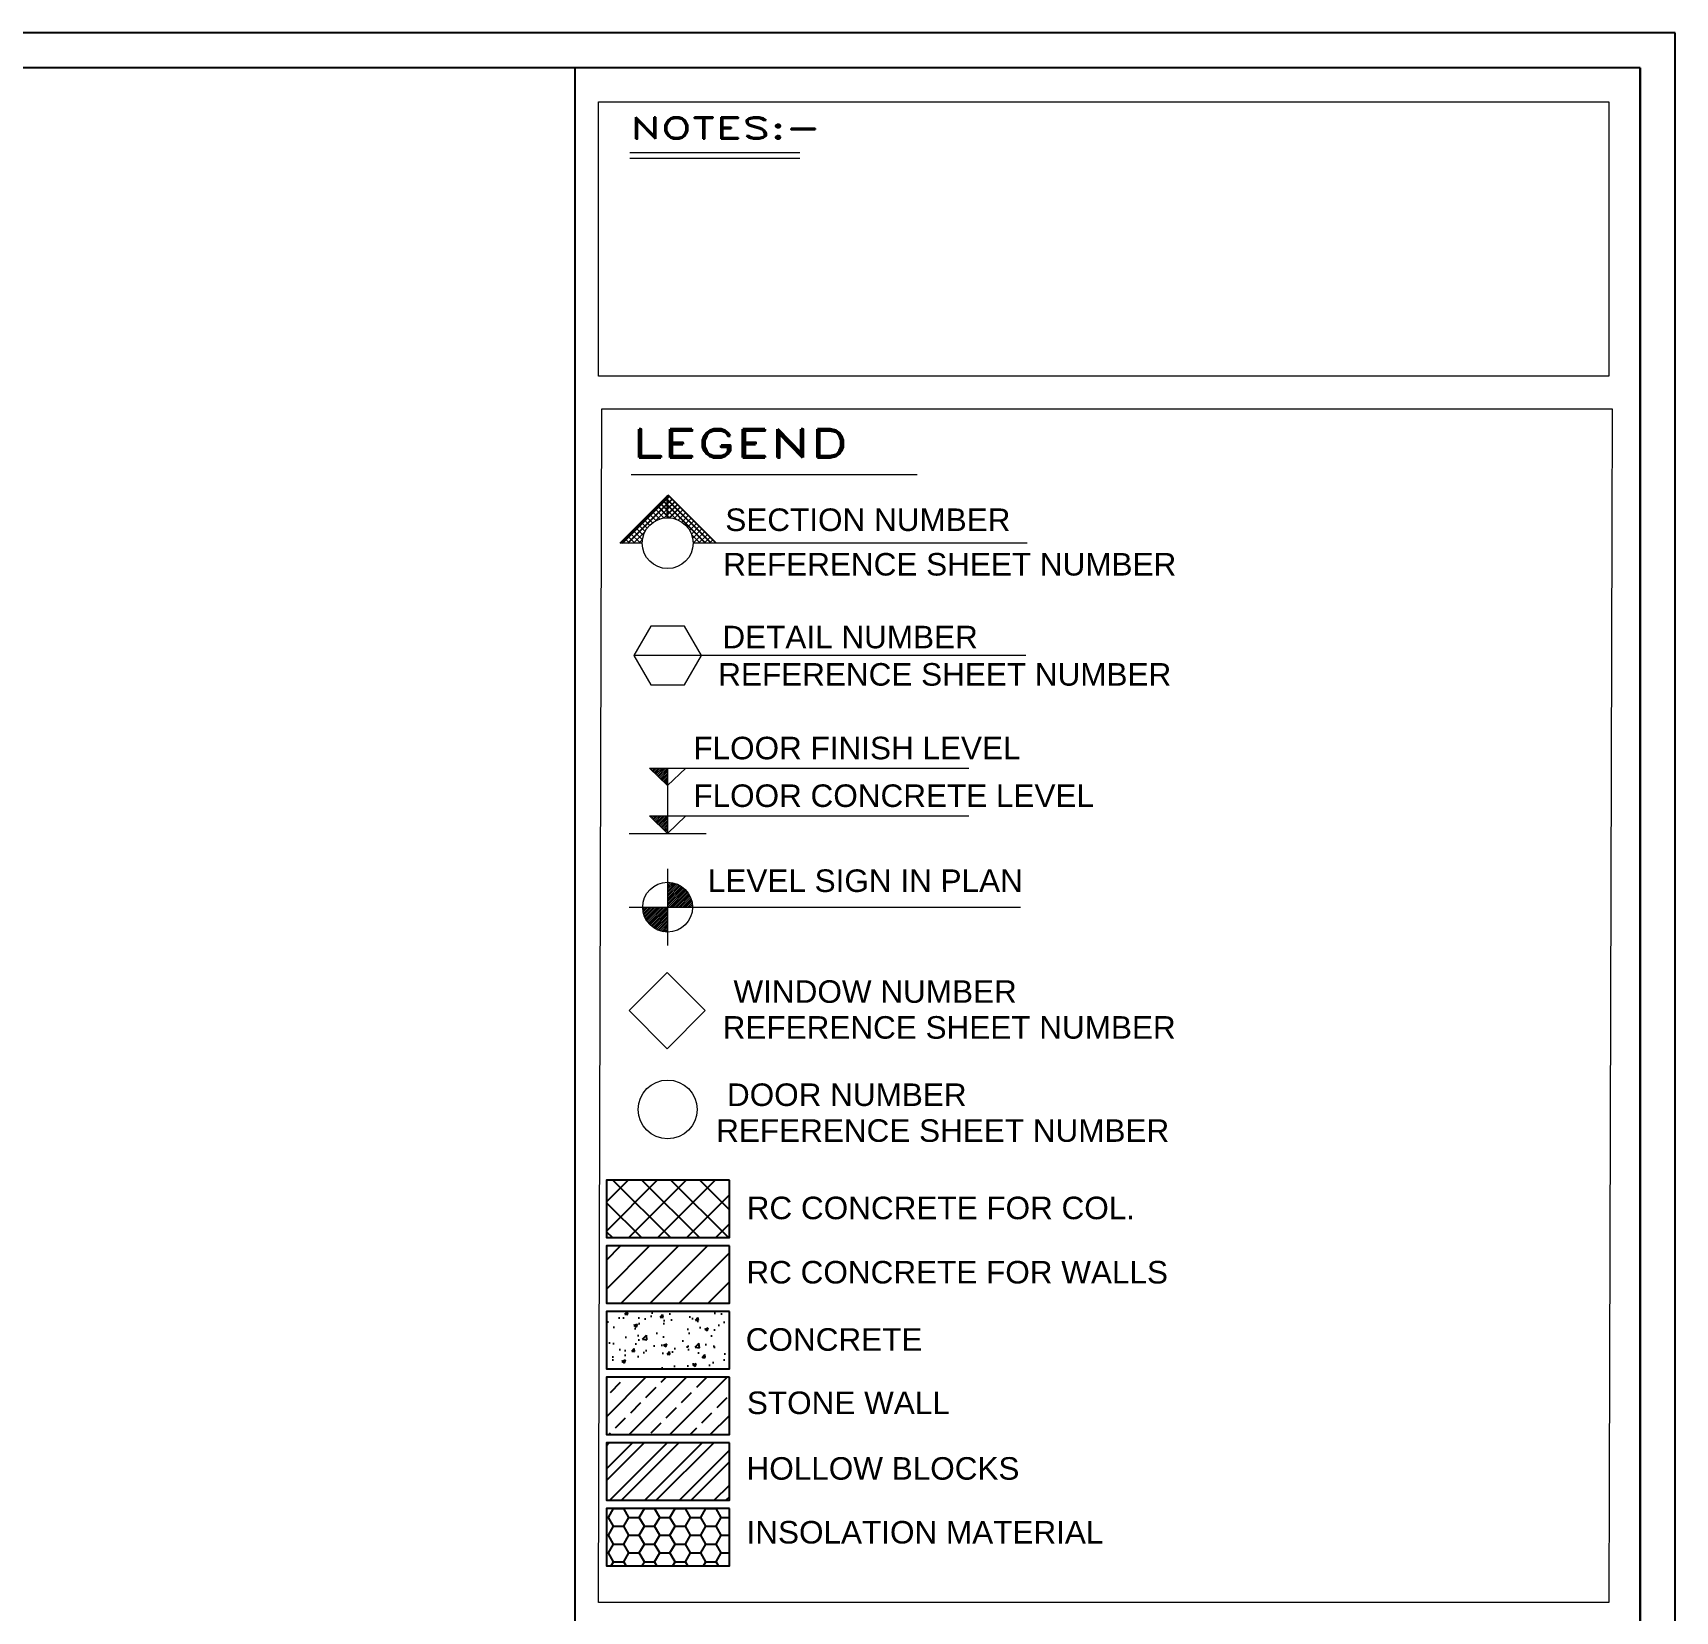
# Model space of a CAD drawing. Header units: inches. Extents: x 191440 to 383551, y 141449 to 284946.
# Drawn here: x 191811.88 to 191826.01, y 141602.7 to 141616.28 of the extents above; entities that cross this region are included whole.
import ezdxf

# ---------------------------------------------------------------- set-up
doc = ezdxf.new("R2010")
doc.units = ezdxf.units.IN
doc.header["$MEASUREMENT"] = 0
doc.layers.add('I - Outline', color=60, linetype='Continuous')
doc.styles.add('ROMANT', font='ROMAND.SHX')
doc.styles.add('STYLE7', font='swissi.ttf')

msp = doc.modelspace()

# ---------------------------------------------------------------- hatches: boundary and pattern name
at = {"layer": 'I - Outline'}
h = msp.add_hatch(dxfattribs=at)
h.set_pattern_fill('ANSI37', color=8, scale=1.411978)
h.set_pattern_definition([(45, (190914.48858, 141579.50916), (-0.124802422, 0.124802422), []), (135, (190914.48858, 141579.50916), (-0.124802422, -0.124802422), [])])
h.paths.add_polyline_path([(191817.87225, 141606.40735), (191816.81327, 141606.40735), (191816.81327, 141605.91316), (191817.87225, 141605.91316)])
h = msp.add_hatch(dxfattribs=at)
h.set_pattern_fill('ANSI31', color=8, scale=1.411978)
h.set_pattern_definition([(45, (190914.48858, 141579.50916), (-0.124802422, 0.124802422), [])])
h.paths.add_polyline_path([(191817.87225, 141605.34837), (191817.87225, 141605.84256), (191816.81327, 141605.84256), (191816.81327, 141605.34837)])
h = msp.add_hatch(dxfattribs=at)
h.set_pattern_fill('AR-CONC', color=8, scale=0.042359)
h.set_pattern_definition([(50, (190914.48858, 141579.50916), (0.30382673, -0.026581394), [0.03176951, -0.34946461]), (355, (190914.48858, 141579.50916), (-0.05877416, 0.31862367), [0.02541561, -0.27957169]), (100.451444, (190914.5139, 141579.50695), (0.24505257, 0.29204228), [0.02699993, -0.29699922]), (46.1842, (190914.4886, 141579.5939), (0.45207645, -0.07011289), [0.04765426, -0.52419691]), (96.635635, (190914.52626, 141579.58804), (0.3959167, 0.41263027), [0.04049992, -0.44549908]), (351.184164, (190914.4886, 141579.5939), (0.3959167, 0.41263027), [0.03812341, -0.41935753]), (21, (190914.53094, 141579.5727), (0.25284593, -0.17054673), [0.03176951, -0.34946461]), (326, (190914.53094, 141579.5727), (0.10306678, 0.30716882), [0.02541561, -0.27957169]), (71.451445, (190914.552, 141579.5585), (0.35591271, 0.13662209), [0.02699993, -0.29699922]), (37.5, (190914.48858, 141579.50916), (0.005150835, 0.141011662), [0, -0.27618294, 0, -0.283807623, 0, -0.28063067]), (7.5, (190914.48858, 141579.50916), (0.111434537, 0.167070224), [0, -0.161812704, 0, -0.269829038, 0, -0.10695735]), (327.5, (190914.39412, 141579.50916), (0.226123696, -0.009554096), [0, -0.105898367, 0, -0.330402904, 0, -0.438419238]), (317.5, (190914.35176, 141579.50916), (0.24703385, 0.042403816), [0, -0.137667877, 0, -0.219421416, 0, -0.3113412])])
h.paths.add_polyline_path([(191817.87225, 141605.27777), (191816.81327, 141605.27777), (191816.81327, 141604.78357), (191817.87225, 141604.78357)])
h = msp.add_hatch(dxfattribs=at)
h.set_pattern_fill('ANSI33', color=8, scale=0.988385)
h.set_pattern_definition([(45, (190914.48858, 141579.50916), (-0.17472339, 0.17472339), []), (45, (190914.6633, 141579.50916), (-0.17472339, 0.17472339), [0.123548094, -0.061774047])])
h.paths.add_polyline_path([(191817.87225, 141604.71297), (191816.81327, 141604.71297), (191816.81327, 141604.21878), (191817.87225, 141604.21878)])
h = msp.add_hatch(dxfattribs=at)
h.set_pattern_fill('ANSI32', color=8, scale=0.564791)
h.set_pattern_definition([(45, (190914.48858, 141579.50916), (-0.149762906, 0.149762906), []), (45, (190914.58843, 141579.50916), (-0.149762906, 0.149762906), [])])
h.paths.add_polyline_path([(191817.87225, 141604.14818), (191816.81327, 141604.14818), (191816.81327, 141603.65399), (191817.87225, 141603.65399)])
h = msp.add_hatch(dxfattribs=at)
h.set_pattern_fill('HONEY', color=8, scale=0.705989)
h.set_pattern_definition([(0, (190914.488584, 141579.50916), (0.132372958, 0.076425563), [0.088248639, -0.176497278]), (120, (190914.488584, 141579.50916), (-0.132372958, 0.076425563), [0.088248639, -0.176497278]), (60, (190914.488584, 141579.50916), (0, 0.152851126), [-0.176497278, 0.088248639])])
h.paths.add_polyline_path([(191817.87225, 141603.58339), (191816.81327, 141603.58339), (191816.81327, 141603.0892), (191817.87225, 141603.0892)])

# ---------------------------------------------------------------- linework, layer by layer
msp.add_lwpolyline([(191826.00873, 141616.2784), (191768.50873, 141616.2784), (191768.50873, 141576.7784), (191826.00873, 141576.7784), (191826.00873, 141616.2784)])
msp.add_lwpolyline([(191825.70873, 141615.9784), (191768.80873, 141615.9784), (191768.80873, 141577.0784), (191825.70873, 141577.0784)], close=True)
at = {"layer": 'I - Outline', "color": 7}
for p, q in [((191816.54514, 141577.0784), (191816.54574, 141615.97828)), ((191825.70873, 141615.9784), (191825.70873, 141577.0784))]:
    msp.add_line(p, q, dxfattribs=at)
at = {"layer": 'I - Outline', "color": 8, "lineweight": 0}
for p, q in [((191816.7455, 141613.32599), (191816.74574, 141615.68457)), ((191816.74574, 141615.68457), (191825.43766, 141615.68468)), ((191825.43766, 141615.68468), (191825.43742, 141613.3261)), ((191817.01513, 141615.24891), (191818.47816, 141615.24893)), ((191817.01513, 141615.20075), (191818.47816, 141615.20078)), ((191825.43742, 141613.3261), (191816.7455, 141613.32599)), ((191816.74569, 141602.77328), (191816.77384, 141613.04359)), ((191816.77384, 141613.04359), (191825.46576, 141613.04371)), ((191825.46576, 141613.04371), (191825.43761, 141602.7734)), ((191817.02506, 141612.47886), (191819.48783, 141612.4789)), ((191817.31003, 141612.10443), (191817.22872, 141612.18574)), ((191817.23987, 141612.08212), (191817.34019, 141612.18244)), ((191817.14597, 141611.98802), (191817.08849, 141612.0455)), ((191817.16381, 141612.01693), (191817.11186, 141612.06887)), ((191817.18534, 141612.04214), (191817.13523, 141612.09224)), ((191817.21043, 141612.0638), (191817.15861, 141612.11562)), ((191817.2392, 141612.08177), (191817.18198, 141612.13899)), ((191817.27209, 141612.09563), (191817.20535, 141612.16236)), ((191817.30874, 141612.10424), (191817.34019, 141612.13569)), ((191817.41444, 141612.09351), (191817.34019, 141612.16777)), ((191817.35521, 141612.106), (191817.34019, 141612.12102)), ((191817.39699, 141612.09901), (191817.47155, 141612.17357)), ((191817.43133, 141612.0866), (191817.49492, 141612.1502)), ((191817.46133, 141612.06985), (191817.5183, 141612.12682)), ((191817.48755, 141612.04933), (191817.54167, 141612.10345)), ((191817.5102, 141612.02523), (191817.56504, 141612.08008)), ((191817.52923, 141611.99752), (191817.58842, 141612.05671)), ((191816.96542, 141611.8881), (191816.94826, 141611.90526)), ((191817.01216, 141611.8881), (191816.97163, 141611.92863)), ((191817.05891, 141611.8881), (191816.995, 141611.95201)), ((191817.10566, 141611.8881), (191817.01837, 141611.97538)), ((191817.12367, 141611.91683), (191817.04175, 141611.99875)), ((191817.04586, 141611.8881), (191817.14617, 141611.98842)), ((191817.13226, 141611.95498), (191817.06512, 141612.02212)), ((191817.0926, 141611.8881), (191817.12405, 141611.91955)), ((191817.54431, 141611.96585), (191817.61179, 141612.03334)), ((191817.61986, 141611.88811), (191817.5456, 141611.96236)), ((191817.55466, 141611.92946), (191817.63516, 141612.00996)), ((191817.57311, 141611.88811), (191817.55809, 141611.90312)), ((191817.56006, 141611.88811), (191817.65854, 141611.98659)), ((191817.6068, 141611.88811), (191817.68191, 141611.96322)), ((191817.65355, 141611.88811), (191817.70528, 141611.93985)), ((191817.70029, 141611.88811), (191817.72866, 141611.91647)), ((191817.12177, 141611.8881), (191816.93109, 141611.8881)), ((191820.43245, 141611.88816), (191817.55861, 141611.88811)), ((191817.74704, 141611.88811), (191817.75203, 141611.8931)), ((191817.19435, 141611.1733), (191817.04849, 141610.92066)), ((191817.48607, 141611.1733), (191817.19435, 141611.1733)), ((191817.63193, 141610.92067), (191817.48607, 141611.1733)), ((191820.42326, 141610.92072), (191817.04849, 141610.92066)), ((191817.04849, 141610.92066), (191817.19436, 141610.66802)), ((191817.48608, 141610.66803), (191817.63193, 141610.92067)), ((191817.19436, 141610.66802), (191817.48608, 141610.66803)), ((191817.18386, 141609.95253), (191819.93229, 141609.95258)), ((191817.34023, 141609.80249), (191817.18386, 141609.95253)), ((191817.19122, 141609.94546), (191817.19828, 141609.95253)), ((191817.19917, 141609.93783), (191817.21387, 141609.95253)), ((191817.20712, 141609.9302), (191817.22945, 141609.95253)), ((191817.21508, 141609.92257), (191817.24503, 141609.95253)), ((191817.22303, 141609.91494), (191817.26061, 141609.95253)), ((191817.23098, 141609.90731), (191817.27619, 141609.95253)), ((191817.23893, 141609.89968), (191817.29177, 141609.95253)), ((191817.24688, 141609.89205), (191817.30736, 141609.95253)), ((191817.25484, 141609.88442), (191817.32294, 141609.95253)), ((191817.26279, 141609.87679), (191817.33852, 141609.95253)), ((191817.27074, 141609.86916), (191817.34023, 141609.93866)), ((191817.27869, 141609.86153), (191817.34023, 141609.92307)), ((191817.34023, 141609.95253), (191817.34024, 141609.39094)), ((191817.34023, 141609.80249), (191817.4966, 141609.95253)), ((191817.28664, 141609.8539), (191817.34023, 141609.90749)), ((191817.2946, 141609.84627), (191817.34023, 141609.89191)), ((191817.30255, 141609.83864), (191817.34023, 141609.87633)), ((191817.3105, 141609.83101), (191817.34023, 141609.86075)), ((191817.31845, 141609.82338), (191817.34023, 141609.84516)), ((191817.3264, 141609.81575), (191817.34023, 141609.82958)), ((191817.33436, 141609.80812), (191817.34023, 141609.814)), ((191817.18387, 141609.54098), (191819.9323, 141609.54103)), ((191817.34024, 141609.39094), (191817.18387, 141609.54098)), ((191817.18795, 141609.53706), (191817.19187, 141609.54098)), ((191817.1959, 141609.52943), (191817.20745, 141609.54098)), ((191817.20386, 141609.5218), (191817.22303, 141609.54098)), ((191817.21181, 141609.51417), (191817.23862, 141609.54098)), ((191817.21976, 141609.50654), (191817.2542, 141609.54098)), ((191817.22771, 141609.49891), (191817.26978, 141609.54098)), ((191817.23566, 141609.49128), (191817.28536, 141609.54098)), ((191817.24362, 141609.48365), (191817.30094, 141609.54098)), ((191817.25157, 141609.47602), (191817.31653, 141609.54098)), ((191817.25952, 141609.46839), (191817.33211, 141609.54098)), ((191817.26747, 141609.46076), (191817.34024, 141609.53353)), ((191817.27542, 141609.45313), (191817.34024, 141609.51795)), ((191817.28338, 141609.4455), (191817.34024, 141609.50236)), ((191817.34024, 141609.39094), (191817.49661, 141609.54098)), ((191817.00918, 141609.39093), (191817.6713, 141609.39094)), ((191817.29133, 141609.43787), (191817.34024, 141609.48678)), ((191817.29928, 141609.43024), (191817.34024, 141609.4712)), ((191817.30723, 141609.42261), (191817.34024, 141609.45562)), ((191817.31518, 141609.41498), (191817.34024, 141609.44004)), ((191817.32313, 141609.40735), (191817.34024, 141609.42446)), ((191817.33109, 141609.39972), (191817.34024, 141609.40887)), ((191817.33904, 141609.39209), (191817.34024, 141609.39329)), ((191817.34025, 141609.08753), (191817.34026, 141608.42541)), ((191817.34025, 141608.957), (191817.35386, 141608.97061)), ((191817.34025, 141608.94142), (191817.36806, 141608.96923)), ((191817.34025, 141608.92584), (191817.38146, 141608.96705)), ((191817.34025, 141608.91025), (191817.39415, 141608.96416)), ((191817.34025, 141608.89467), (191817.40622, 141608.96065)), ((191817.34025, 141608.87909), (191817.41772, 141608.95657)), ((191817.34025, 141608.86351), (191817.4287, 141608.95196)), ((191817.34025, 141608.84793), (191817.43919, 141608.94687)), ((191817.34025, 141608.83235), (191817.44922, 141608.94131)), ((191817.34025, 141608.81676), (191817.4588, 141608.93532)), ((191817.34025, 141608.80118), (191817.46796, 141608.9289)), ((191817.34025, 141608.7856), (191817.47671, 141608.92206)), ((191817.34025, 141608.77002), (191817.48505, 141608.91482)), ((191817.34228, 141608.75647), (191817.49299, 141608.90718)), ((191817.35787, 141608.75647), (191817.50053, 141608.89913)), ((191817.37345, 141608.75647), (191817.50766, 141608.89069)), ((191817.38903, 141608.75647), (191817.51439, 141608.88184)), ((191817.40461, 141608.75647), (191817.5207, 141608.87257)), ((191817.42019, 141608.75647), (191817.52659, 141608.86287)), ((191817.43577, 141608.75647), (191817.53202, 141608.85272)), ((191817.45136, 141608.75647), (191817.53699, 141608.84211)), ((191817.46694, 141608.75647), (191817.54147, 141608.831)), ((191817.48252, 141608.75647), (191817.5454, 141608.81936)), ((191817.4981, 141608.75647), (191817.54876, 141608.80713)), ((191817.51368, 141608.75647), (191817.55147, 141608.79426)), ((191817.00919, 141608.75646), (191820.37486, 141608.75653)), ((191817.12611, 141608.74285), (191817.13972, 141608.75646)), ((191817.12749, 141608.72865), (191817.1553, 141608.75646)), ((191817.12967, 141608.71525), (191817.17088, 141608.75646)), ((191817.13256, 141608.70256), (191817.18647, 141608.75646)), ((191817.13607, 141608.69049), (191817.20205, 141608.75646)), ((191817.14016, 141608.67899), (191817.21763, 141608.75647)), ((191817.14476, 141608.66801), (191817.23321, 141608.75647)), ((191817.14985, 141608.65752), (191817.24879, 141608.75647)), ((191817.15541, 141608.6475), (191817.26437, 141608.75647)), ((191817.16141, 141608.63791), (191817.27996, 141608.75647)), ((191817.16783, 141608.62875), (191817.29554, 141608.75647)), ((191817.17466, 141608.62001), (191817.31112, 141608.75647)), ((191817.1819, 141608.61166), (191817.3267, 141608.75647)), ((191817.18955, 141608.60373), (191817.34025, 141608.75444)), ((191817.19759, 141608.59619), (191817.34025, 141608.73885)), ((191817.20604, 141608.58905), (191817.34025, 141608.72327)), ((191817.21489, 141608.58232), (191817.34025, 141608.70769)), ((191817.22416, 141608.57601), (191817.34025, 141608.69211)), ((191817.23386, 141608.57013), (191817.34025, 141608.67653)), ((191817.244, 141608.56469), (191817.34025, 141608.66095)), ((191817.52927, 141608.75647), (191817.55346, 141608.78066)), ((191817.54485, 141608.75647), (191817.5546, 141608.76623)), ((191817.25462, 141608.55972), (191817.34025, 141608.64536)), ((191817.26573, 141608.55525), (191817.34025, 141608.62978)), ((191817.27737, 141608.55131), (191817.34025, 141608.6142)), ((191817.2896, 141608.54796), (191817.34026, 141608.59862)), ((191817.30247, 141608.54525), (191817.34026, 141608.58304)), ((191817.31606, 141608.54326), (191817.34026, 141608.56745)), ((191817.3305, 141608.54212), (191817.34026, 141608.55187)), ((191817.33682, 141608.19379), (191817.00921, 141607.86617)), ((191817.66444, 141607.86618), (191817.33682, 141608.19379)), ((191817.00921, 141607.86617), (191817.33683, 141607.53856)), ((191817.33683, 141607.53856), (191817.66444, 141607.86618)), ((191825.43761, 141602.7734), (191816.74569, 141602.77328))]:
    msp.add_line(p, q, dxfattribs=at)
at = {"layer": 'I - Outline', "color": 8}
for p, q in [((191816.93109, 141611.8881), (191817.34405, 141612.30107)), ((191816.95237, 141611.8881), (191817.34019, 141612.27593)), ((191816.99911, 141611.8881), (191817.34019, 141612.22918)), ((191817.34019, 141612.12102), (191817.2521, 141612.20911)), ((191817.34019, 141612.16777), (191817.27547, 141612.23248)), ((191817.34019, 141612.21451), (191817.29884, 141612.25586)), ((191817.34019, 141612.26126), (191817.32221, 141612.27923)), ((191817.34019, 141612.10652), (191817.34018, 141612.2972)), ((191817.34019, 141612.27593), (191817.35468, 141612.29043)), ((191817.34019, 141612.22918), (191817.37806, 141612.26706)), ((191817.71335, 141611.88811), (191817.34019, 141612.26126)), ((191817.34019, 141612.18244), (191817.40143, 141612.24369)), ((191817.34019, 141612.13569), (191817.4248, 141612.22031)), ((191817.6666, 141611.88811), (191817.34019, 141612.21451)), ((191817.75702, 141611.88811), (191817.34405, 141612.30107)), ((191817.35711, 141612.10587), (191817.44818, 141612.19694))]:
    msp.add_line(p, q, dxfattribs=at)
for points in [[(191817.87225, 141606.40735), (191816.81327, 141606.40735), (191816.81327, 141605.91316), (191817.87225, 141605.91316)], [(191817.87225, 141605.84256), (191816.81327, 141605.84256), (191816.81327, 141605.34837), (191817.87225, 141605.34837)], [(191817.87225, 141605.27777), (191816.81327, 141605.27777), (191816.81327, 141604.78357), (191817.87225, 141604.78357)], [(191817.87225, 141604.71297), (191816.81327, 141604.71297), (191816.81327, 141604.21878), (191817.87225, 141604.21878)], [(191817.87225, 141604.14818), (191816.81327, 141604.14818), (191816.81327, 141603.65399), (191817.87225, 141603.65399)], [(191817.87225, 141603.58339), (191816.81327, 141603.58339), (191816.81327, 141603.0892), (191817.87225, 141603.0892)]]:
    msp.add_lwpolyline(points, close=True, dxfattribs=at)
at = {"layer": 'I - Outline', "color": 8, "lineweight": 0}
for centre, radius in [((191817.34019, 141611.8881), 0.21842), ((191817.34025, 141608.75647), 0.21457), ((191817.34029, 141607.01598), 0.25338)]:
    msp.add_circle(centre, radius, dxfattribs=at)

# ---------------------------------------------------------------- texts
at = {"layer": 'I - Outline', "color": 7, "style": 'ROMANT', "width": 1.5}
for s, height, p in [('NOTES:-', 0.187366, (191817.01848, 141615.36554)), ('LEGEND', 0.243576, (191817.03244, 141612.62451))]:
    msp.add_text(s, height=height, rotation=0.001094, dxfattribs=at).set_placement(p)
at = {"layer": 'I - Outline', "color": 8, "lineweight": 0, "style": 'STYLE7'}
for s, height, p in [('SECTION NUMBER', 0.1939171, (191817.83659, 141611.9927)), ('REFERENCE SHEET NUMBER', 0.1939171, (191817.81846, 141611.60949)), ('DETAIL NUMBER', 0.1939171, (191817.81152, 141610.9836)), ('REFERENCE SHEET NUMBER', 0.1939171, (191817.77524, 141610.66223)), ('FLOOR FINISH LEVEL', 0.1939171, (191817.56146, 141610.02854)), ('FLOOR CONCRETE LEVEL', 0.1939171, (191817.56167, 141609.61855)), ('LEVEL SIGN IN PLAN', 0.1939171, (191817.68648, 141608.88718)), ('WINDOW NUMBER', 0.1939171, (191817.9065, 141607.93358)), ('REFERENCE SHEET NUMBER', 0.1939171, (191817.81356, 141607.62504)), ('DOOR NUMBER', 0.1939171, (191817.85068, 141607.04605)), ('REFERENCE SHEET NUMBER', 0.1939171, (191817.75774, 141606.73751)), ('RC CONCRETE FOR COL.', 0.1939171, (191818.02061, 141606.07198)), ('RC CONCRETE FOR WALLS', 0.1939171, (191818.01819, 141605.51889)), ('CONCRETE', 0.193917, (191818.0123, 141604.94013)), ('STONE WALL', 0.193917, (191818.02229, 141604.39565)), ('HOLLOW BLOCKS', 0.1939171, (191818.01902, 141603.83084)), ('INSOLATION MATERIAL', 0.1939171, (191818.01903, 141603.2819))]:
    msp.add_text(s, height=height, rotation=0.001094, dxfattribs=at).set_placement(p)

doc.saveas('drawing.dxf')
